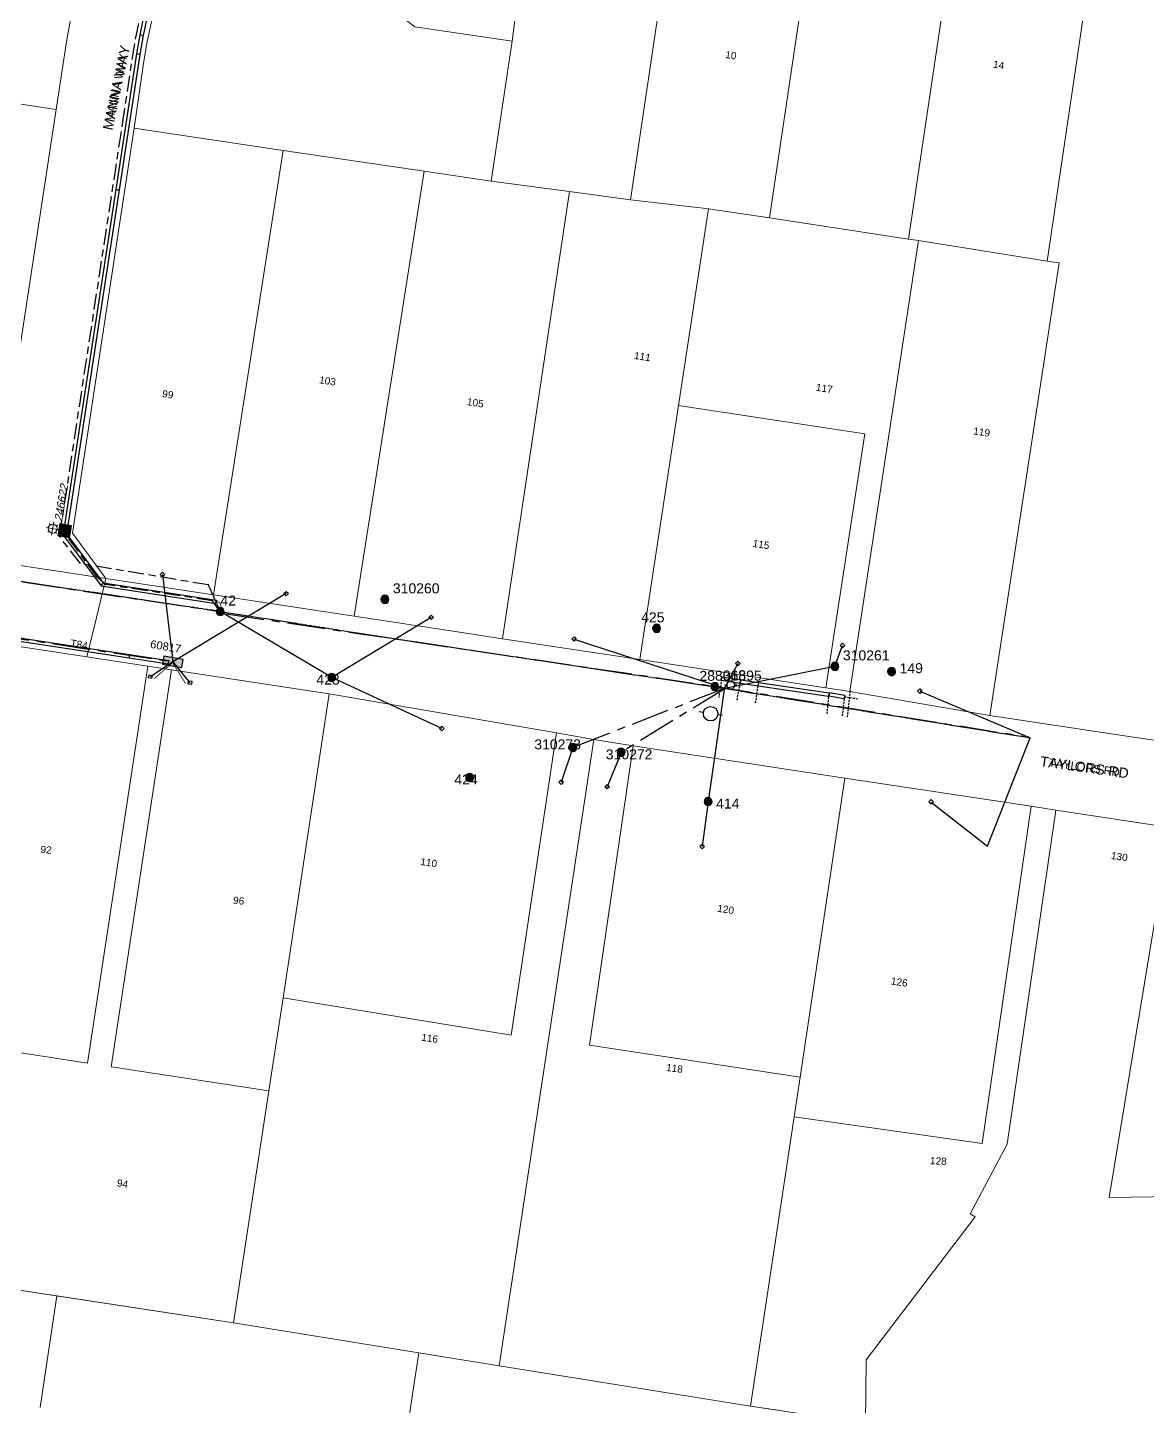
# Model space of a CAD drawing. Header units: metres. Extents: x 277548 to 280124, y 6243677 to 6246862.
# Drawn here: x 279541.7 to 279821.6, y 6245035.3 to 6245379.9 of the extents above; entities that cross this region are included whole.
import ezdxf
from ezdxf.enums import TextEntityAlignment as Align

# ---------------------------------------------------------------- set-up
doc = ezdxf.new("R2010")
doc.units = ezdxf.units.M
for name, pattern in [('Cable Exist OH', [1, 1, 0]), ('Cable Exist UG', [8.2, 4, -1.2, 1.8, -1.2]), ('DASHED', [0.75, 0.5, -0.25]), ('IECLCENT', [15.5, 9.5, -2, 2, -2])]:
    doc.linetypes.add(name, pattern=pattern)
doc.layers.get('0').update_dxf_attribs({"color": 6})
doc.layers.add('Cadastre Land Parcels_SP_EXT', color=9, linetype='Continuous', lineweight=5)
doc.layers.add('Cadastre Roads_SP_EXT', color=94, linetype='Continuous', lineweight=15)
for name, color, linetype in [('Duct_SP_EXT', 7, 'Continuous'), ('Equip_SP_HV_EXT', 7, 'Continuous'), ('Equip_SP_LV_EXT', 7, 'Continuous'), ('Equip_SP_SL_EXT', 7, 'Continuous'), ('Mains_LV_EXT', 7, 'Continuous'), ('Mains_LV_SL_EXT', 7, 'Continuous'), ('Notes_HV_MISC', 7, 'Continuous'), ('Notes_LV_MISC', 7, 'Continuous'), ('Notes_SP_MISC', 7, 'Continuous'), ('Services_SP_EXT', 7, 'Continuous'), ('SupportsOH_SP_TR_HV_LV_SL_EXT', 7, 'Continuous'), ('SupportsUG_SP_LV_EXT', 7, 'Continuous'), ('SupportsUG_SP_LV_SL_EXT', 7, 'Continuous')]:
    doc.layers.add(name, color=color, linetype=linetype)
doc.layers.add('UNKNOWN_FEATURES', color=1, linetype='DASHED', plot=False)
doc.styles.add('COLUMN_LABEL', font='arial.ttf')
doc.styles.add('iecARIAL', font='arial.ttf', dxfattribs={"height": 2})
doc.styles.add('POLE_LABEL', font='arial.ttf')
doc.styles.get("Standard").update_dxf_attribs({"font": 'arial.ttf'})

# ---------------------------------------------------------------- blocks, each defined once
blk = doc.blocks.new('COLUMN_EXT')
blk.add_hatch(color=256).paths.add_polyline_path([(-1.49, 1.48), (-1.49, -1.49), (1.48, -1.49), (1.48, 1.48)])
blk.add_lwpolyline([(-1.49, -1.49), (1.48, -1.49), (1.48, 1.48), (-1.49, 1.48)], close=True)
at = {"flags": 9}
for tag, style, p in [('STRUCTURE_PLANT_NUMBER', 'POLE_LABEL', (1.81, 0.03)), ('STREET_CODE', 'COLUMN_LABEL', (1.81, -0.2))]:
    blk.add_attdef(tag, text='', height=0.2, dxfattribs=dict(at, style=style)).set_placement(p, align=Align.MIDDLE_LEFT)
at = {"style": 'COLUMN_LABEL', "oblique": 15, "flags": 8}
blk.add_attdef('ASSET_NUM', text='', height=2, dxfattribs=at).set_placement((2, 2), align=Align.MIDDLE_LEFT)
at = {"flags": 1}
blk.add_attdef('Z', (1.81, -2.35), '', height=0.2, dxfattribs=at)
at = {"flags": 9}
for tag, p in [('COLUMN_TYPE', (1.81, -0.4)), ('OWNED_BY', (1.81, -0.6)), ('STATE', (1.81, -0.8)), ('USAGE', (1.81, -1)), ('STREETNAME', (1.81, -1.6)), ('SUBURB', (1.81, -1.8)), ('LEGEND', (1.81, -1.2)), ('LOCATION', (1.81, -1.4)), ('NOTES', (1.81, -2))]:
    blk.add_attdef(tag, text='', height=0.2, dxfattribs=at).set_placement(p, align=Align.MIDDLE_LEFT)
blk = doc.blocks.new('PILLAR_EXT')
blk.add_hatch(color=256).paths.add_polyline_path([(-2.475, 0.99), (-2.475, -0.99), (2.475, -0.99), (2.475, 0.99)])
blk.add_lwpolyline([(-2.475, -0.99), (2.475, -0.99), (2.475, 0.99), (-2.475, 0.99)], close=True)
at = {"style": 'iecARIAL', "flags": 8}
blk.add_attdef('ASSET_NUM', text='', height=2, dxfattribs=at).set_placement((1.5, 3.5), align=Align.MIDDLE_RIGHT)
for tag, p, flags in [('OWNED_BY', (0, -0.2), 9), ('STATE', (0, -0.4), 9), ('SUPPORT_TYPE', (0, -0.6), 9), ('STREETNAME', (0, -1.8), 9), ('SUBURB', (0, -2), 1), ('USAGE', (0, -0.8), 9), ('LEGEND', (0, -1), 9), ('LOCATION', (0, -1.2), 9), ('NOTES', (0, -1.4), 9), ('PARENT', (0, -1.6), 9)]:
    blk.add_attdef(tag, p, '', height=0.2, dxfattribs=dict(flags=flags))
blk = doc.blocks.new('LV_OH_LINKS_OPEN_EXT')
for p, q in [((-0.17, 4.97), (-0.17, 5.46)), ((0.17, 4.97), (0.17, 5.46)), ((-0.17, 3), (-0.17, 2.5)), ((0.17, 3), (0.17, 2.5))]:
    blk.add_line(p, q)
blk.add_lwpolyline([(0, 2.99, 1), (0, 4.98, 1)], format="xyb", close=True)
at = {"flags": 9}
for tag, p in [('ACTUAL_STATUS', (0, 0)), ('CONSTRUCTED_VOLTAGE', (0, -0.2)), ('OPERATING_VOLTAGE', (0, -0.6)), ('ORIENTATION', (0, -0.8)), ('OWNED_BY', (0, -1)), ('STATE', (0, -1.2)), ('SWITCH_TYPE', (0, -1.4)), ('NO_PHASES', (0, -0.4)), ('USAGE', (0, -1.6)), ('LEGEND', (0, -1.8)), ('NOTES', (0, -2))]:
    blk.add_attdef(tag, text='', height=0.2, dxfattribs=at).set_placement(p, align=Align.MIDDLE_LEFT)
at = {"flags": 1}
blk.add_attdef('Z', (0, 0), '', height=0.2, dxfattribs=at)
blk = doc.blocks.new('*U75')
at = {"lineweight": 15}
for p, q in [((-1.46, 5.46), (-1.06, 5.06)), ((0, 1.75), (0, 6.25)), ((1.46, 5.46), (1.06, 5.06)), ((-2.25, 4), (2.25, 4)), ((-1.46, 2.54), (-1.06, 2.94)), ((0, 0), (0, 2.5)), ((1.46, 2.54), (1.06, 2.94))]:
    blk.add_line(p, q, dxfattribs=at)
blk.add_circle((0, 4), 1.5, dxfattribs=at)
for tag, p, height, flags in [('OPERATING_VOLTAGE', (0.98, -1.65), 0.2, 9), ('ORIENTATION', (0.98, -1.85), 0.2, 9), ('OWNED_BY', (0.98, -2.05), 0.2, 9), ('STATE', (0.98, -2.25), 0.2, 9), ('CONSTRUCTED_VOLTAGE', (0.98, -0.65), 0.2, 9), ('CONTROL_TYPE', (0.98, -0.85), 0.2, 9), ('LANTERN_PURPOSE', (0.98, -1.05), 0.2, 9), ('LANTERN_TYPE', (0.98, -1.25), 0.2, 9), ('NO_PHASES', (0.98, -1.45), 0.2, 9), ('USAGE', (0.98, -2.45), 0.2, 9), ('CEXIST', (0.98, -2.65), 0.2, 9), ('CNEW', (0.98, -2.85), 0.2, 9), ('CNUMBER', (0.98, -3.05), 0.2, 9), ('CREMOVE', (0.98, -3.25), 0.2, 9), ('CREPLACE', (0.98, -3.45), 0.2, 9), ('LKINGHEIGHT', (0.98, -3.65), 0.2, 9), ('LBRACKET', (0.98, -3.85), 0.2, 9), ('LBRACKETVOCAB', (0.98, -4.05), 0.2, 9), ('LCATEGORY', (0.98, -4.25), 0.2, 9), ('LCHARGE1', (0.98, -4.45), 0.2, 9), ('LCHARGE1PERCENT', (0.98, -4.65), 0.2, 9), ('LNUMBER', (2.18, -3.25), 2.5, 8), ('STREETNAME', (0.98, -9.25), 0.2, 9), ('LCHARGE2', (0.98, -4.85), 0.2, 9), ('LCHARGE2PERCENT', (0.98, -5.05), 0.2, 9), ('LCHARGE3', (0.98, -5.25), 0.2, 9), ('LCHARGE3PERCENT', (0.98, -5.45), 0.2, 9), ('LEXIST', (0.98, -5.65), 0.2, 9), ('LLAMP', (0.98, -5.85), 0.2, 9), ('LLAMPVOCAB', (0.98, -6.05), 0.2, 9), ('LMAST', (0.98, -6.25), 0.2, 9), ('LMASTVOCAB', (0.98, -6.45), 0.2, 9), ('LNEW', (0.98, -6.65), 0.2, 9), ('LANTNUMBER', (0.98, -6.85), 0.2, 9), ('LOUTREACH', (0.98, -7.25), 0.2, 9), ('LOUTREACHVOCAB', (0.98, -7.45), 0.2, 9), ('LRATECODE', (0.98, -7.65), 0.2, 9), ('LREMOVE', (0.98, -7.85), 0.2, 9), ('LREPLACE', (0.98, -8.05), 0.2, 9), ('LTYPE', (0.98, -8.25), 0.2, 9), ('LTYPEVOCAB', (0.98, -8.45), 0.2, 9), ('LEGEND', (0.98, -8.65), 0.2, 9), ('LOCATION', (0.98, -8.85), 0.2, 9), ('NOTES', (0.98, -9.05), 0.2, 9), ('SUBURB', (0.98, -9.45), 0.2, 1)]:
    blk.add_attdef(tag, p, '', height=height, dxfattribs=dict(flags=flags))
blk = doc.blocks.new('CCP_EXT')
blk.add_wipeout([(0, 0.57), (0.57, 0), (0, -0.57), (-0.57, 0)])
blk.add_lwpolyline([(-0.57, 0), (0, 0.57), (0.57, 0), (0, -0.57), (-0.57, 0)])
at = {"flags": 1}
blk.add_attdef('Z', (0, 0), '', height=0.2, dxfattribs=at)
at = {"flags": 9}
for tag, p in [('CCP_TYPE', (0, 0)), ('CONSTRUCTED_VOLTAGE', (0, -0.2)), ('OPERATING_VOLTAGE', (0, -0.6)), ('ORIENTATION', (0, -0.8)), ('OWNED_BY', (0, -1)), ('STATE', (0, -1.8)), ('NO_PHASES', (0, -0.4)), ('USAGE', (0, -1.2)), ('LEGEND', (0, -1.4)), ('LIFE_SUPPORT', (0, -1.6)), ('NOTES', (0, -2))]:
    blk.add_attdef(tag, text='', height=0.2, dxfattribs=at).set_placement(p, align=Align.MIDDLE_LEFT)
blk = doc.blocks.new('POLE_EXT')
blk.add_hatch(color=256).paths.add_polyline_path([(-1, 0, 1), (1, 0, 1)])
blk.add_lwpolyline([(-1, 0, 1), (1, 0, 1)], format="xyb", close=True)
for tag, height, flags, p in [('pNumber', 2.5, 8, (-17.84, 2.07)), ('OWNED_BY', 0.2, 9, (1.35, -0.4)), ('SPECIAL_USE', 0.2, 9, (1.35, -0.8)), ('STATE', 0.2, 9, (1.35, -1)), ('cLV', 0.2, 9, (1.35, -1.4)), ('hDepth', 0.2, 9, (1.35, -1.6)), ('hDia', 0.2, 9, (1.35, -1.8)), ('cHV', 0.2, 9, (1.35, -2)), ('cLinedev', 0.2, 9, (1.35, -3.4)), ('PARENT', 0.2, 9, (1.35, -0.6)), ('USAGE', 0.2, 9, (1.35, -1.2)), ('LBRACKET', 0.2, 9, (1.35, -2.2)), ('LExisting', 0.2, 9, (1.35, -2.4)), ('LANTNUMBER', 0.2, 9, (1.35, -2.6)), ('LOther', 0.2, 9, (1.35, -2.8)), ('LRemove', 0.2, 9, (1.35, -3)), ('LEGEND', 0.2, 9, (1.35, -3.2)), ('pExisting', 0.2, 9, (1.35, -3.8)), ('pFooting', 0.2, 9, (1.35, -4.4)), ('pNew', 0.2, 9, (1.35, -4.6)), ('pRelocate', 0.2, 9, (1.35, -5)), ('pRemove', 0.2, 9, (1.35, -5.2)), ('pReplace', 0.2, 9, (1.35, -5.4)), ('pStay', 0.2, 9, (1.35, -5.6)), ('pType', 0.2, 9, (1.35, -5.8)), ('cspan', 0.2, 9, (1.35, -6)), ('STREETNAME', 0.2, 9, (1.35, -6.2)), ('SUBURB', 0.2, 9, (1.35, -6.4)), ('LOCATION', 0.2, 9, (1.35, -3.6)), ('PFNUMBER', 0.2, 9, (1.35, -4)), ('NEWPFNUMBER', 0.2, 9, (1.35, -4.2)), ('NOTES', 0.2, 9, (1.35, -6.6)), ('MAINTAINED_BY', 0.2, 9, (1.36, -6.81)), ('OPERATED_BY', 0.2, 9, (1.36, -7.01))]:
    blk.add_attdef(tag, text='', height=height, dxfattribs=dict(flags=flags)).set_placement(p, align=Align.MIDDLE_LEFT)
at = {"style": 'POLE_LABEL'}
for tag, height, flags, p in [('STRUCTURE_PLANT_NUMBER', 0.2, 9, (1.35, 0.03)), ('ASSET_NUM', 2.5, 8, (2, 2)), ('STREET_CODE', 0.2, 9, (1.35, -0.2))]:
    blk.add_attdef(tag, text='', height=height, dxfattribs=dict(at, flags=flags)).set_placement(p, align=Align.MIDDLE_LEFT)
at = {"flags": 1}
blk.add_attdef('Z', (1.35, -7.33), '', height=0.2, dxfattribs=at)
blk = doc.blocks.new('HV_ABS_OPEN_EXT')
for p, q in [((-3, 6.87), (-1.8, 6.87)), ((1.8, 6.87), (3, 6.87))]:
    blk.add_line(p, q)
blk.add_circle((0, 6.87), 1.8)
for tag, height, flags, p in [('STREET_CODE', 0.2, 9, (1.5, 0)), ('ASSET_NUM', 2.5, 8, (2, 2)), ('ACTUAL_STATUS', 0.2, 9, (1.5, -0.2)), ('CONSTRUCTED_VOLTAGE', 0.2, 9, (1.5, -0.4)), ('OPERATING_VOLTAGE', 0.2, 9, (1.5, -0.8)), ('ORIENTATION', 0.2, 9, (1.5, -1)), ('OWNED_BY', 0.2, 9, (1.5, -1.2)), ('STATE', 0.2, 9, (1.5, -1.4)), ('SWITCH_TYPE', 0.2, 9, (1.5, -1.6)), ('STREETNAME', 0.2, 9, (1.5, -2.4)), ('SUBURB', 0.2, 9, (1.5, -2.6)), ('OPERATED_BY', 0.2, 9, (1.5, -3.2)), ('NO_PHASES', 0.2, 9, (1.5, -0.6)), ('USAGE', 0.2, 9, (1.5, -1.8)), ('LEGEND', 0.2, 9, (1.5, -2)), ('LOCATION', 0.2, 9, (1.5, -2.2)), ('NOTES', 0.2, 9, (1.5, -2.8)), ('MAINTAINED_BY', 0.2, 9, (1.5, -3)), ('LABEL_ALIGNMENT', 0.2, 9, (1.5, -3.4)), ('Z', 0.2, 1, (1.5, -3.6))]:
    blk.add_attdef(tag, text='', height=height, dxfattribs=dict(flags=flags)).set_placement(p, align=Align.MIDDLE_LEFT)

msp = doc.modelspace()

# ---------------------------------------------------------------- linework, layer by layer
at = {"layer": 'Cadastre Land Parcels_SP_EXT', "linetype": 'Continuous'}
for points in [[(279672.70396, 6245455.409), (279667.54702, 6245455.58001), (279662.38901, 6245455.47304), (279657.24302, 6245455.08897), (279652.12503, 6245454.42797), (279647.04996, 6245453.49403), (279642.03196, 6245452.28803), (279637.08799, 6245450.81499), (279632.22899, 6245449.07696), (279627.47104, 6245447.08197), (279622.82704, 6245444.83196), (279618.31103, 6245442.337), (279616.18496, 6245441.00804), (279614.42104, 6245440.00299), (279611.10203, 6245437.87002), (279606.44099, 6245434.13497), (279601.84804, 6245430.45503), (279597.73201, 6245426.24898), (279593.70598, 6245422.13701), (279589.93197, 6245417.24197), (279638.43798, 6245380.10597), (279662.76999, 6245376.50703), (279672.70396, 6245455.409)], [(279692.37202, 6245336.87996), (279709.21396, 6245450.31503), (279682.48698, 6245454.38001), (279677.60801, 6245455.013), (279672.70396, 6245455.409), (279662.76999, 6245376.50703), (279657.58301, 6245341.52899), (279677.10602, 6245338.93104), (279692.37202, 6245336.87996)], [(279743.89299, 6245445.03998), (279709.21396, 6245450.31503), (279692.37202, 6245336.87996), (279711.26398, 6245334.69302), (279711.87904, 6245334.62598), (279727.15802, 6245332.30398), (279743.89299, 6245445.03998)], [(279778.58501, 6245439.76202), (279743.89299, 6245445.03998), (279727.15802, 6245332.30398), (279761.85101, 6245327.036), (279778.58501, 6245439.76202)], [(279813.17897, 6245434.49704), (279778.58501, 6245439.76202), (279761.85101, 6245327.036), (279764.36999, 6245326.65201), (279796.52704, 6245321.50902), (279813.17897, 6245434.49704)], [(279554.05303, 6245388.86503), (279458.95298, 6245423.91003), (279449.63398, 6245374.52397), (279478.08804, 6245370.14399), (279513.19098, 6245364.80402), (279548.78796, 6245359.38799), (279551.29502, 6245375.80602), (279552.48804, 6245382.37497), (279554.05303, 6245388.86503)], [(279662.76999, 6245376.50703), (279638.43798, 6245380.10597), (279589.93197, 6245417.24197), (279586.99898, 6245413.17399), (279584.27604, 6245408.95902), (279581.76898, 6245404.61403), (279579.48399, 6245400.14802), (279577.42902, 6245395.57204), (279575.60698, 6245390.89801), (279574.023, 6245386.13803), (279572.68203, 6245381.30402), (279571.58502, 6245376.40898), (279570.741, 6245371.46403), (279568.31097, 6245354.73702), (279605.55898, 6245349.18602), (279640.83197, 6245343.99303), (279657.58301, 6245341.52899), (279662.76999, 6245376.50703)], [(279548.78796, 6245359.38799), (279513.19098, 6245364.80402), (279495.98696, 6245252.09098), (279521.69502, 6245248.18103), (279533.09302, 6245256.56096), (279548.78796, 6245359.38799)], [(279588.14403, 6245238.12701), (279605.55898, 6245349.18602), (279568.31097, 6245354.73702), (279552.86796, 6245253.55598), (279561.24896, 6245242.21204), (279588.14403, 6245238.12701)], [(279640.83197, 6245343.99303), (279605.55898, 6245349.18602), (279588.14403, 6245238.12701), (279623.27497, 6245232.79198), (279640.83197, 6245343.99303)], [(279657.58301, 6245341.52899), (279640.83197, 6245343.99303), (279623.27497, 6245232.79198), (279649.14998, 6245228.86198), (279660.41001, 6245227.15203), (279677.10602, 6245338.93104), (279657.58301, 6245341.52899)], [(279694.704, 6245221.94297), (279704.38199, 6245285.43999), (279711.87904, 6245334.62598), (279711.26398, 6245334.69302), (279692.37202, 6245336.87996), (279677.10602, 6245338.93104), (279660.41001, 6245227.15203), (279694.704, 6245221.94297)], [(279727.15802, 6245332.30398), (279711.87904, 6245334.62598), (279704.38199, 6245285.43999), (279750.93301, 6245278.37002), (279741.24601, 6245214.845), (279747.19999, 6245213.938), (279764.36999, 6245326.65201), (279761.85101, 6245327.036), (279727.15802, 6245332.30398)], [(279747.19999, 6245213.938), (279782.19101, 6245207.96098), (279799.51904, 6245321.11603), (279796.52704, 6245321.50902), (279764.36999, 6245326.65201), (279747.19999, 6245213.938)], [(279741.24601, 6245214.845), (279750.93301, 6245278.37002), (279704.38199, 6245285.43999), (279694.704, 6245221.94297), (279741.24601, 6245214.845)], [(279556.47096, 6245222.63002), (279532.321, 6245226.30201), (279517.24598, 6245127.09202), (279534.58399, 6245124.456), (279556.66397, 6245121.09998), (279571.73996, 6245220.30899), (279556.47096, 6245222.63002)], [(279593.18897, 6245056.19202), (279602.00704, 6245114.19599), (279562.59603, 6245120.19801), (279577.673, 6245219.40703), (279571.73996, 6245220.30899), (279556.66397, 6245121.09998), (279534.58399, 6245124.456), (279525.75797, 6245066.44399), (279593.18897, 6245056.19202)], [(279605.52798, 6245137.378), (279617.09302, 6245213.41401), (279577.673, 6245219.40703), (279562.59603, 6245120.19801), (279602.00704, 6245114.19599), (279605.52798, 6245137.378)], [(279673.856, 6245203.59902), (279617.09302, 6245213.41401), (279605.52798, 6245137.378), (279662.55296, 6245128.11801), (279673.856, 6245203.59902)], [(279683.24496, 6245202.01098), (279673.856, 6245203.59902), (279662.55296, 6245128.11801), (279605.52798, 6245137.378), (279602.00704, 6245114.19599), (279593.18897, 6245056.19202), (279659.56396, 6245045.47798), (279683.24496, 6245202.01098)], [(279693.04997, 6245200.35404), (279683.24496, 6245202.01098), (279659.56396, 6245045.47798), (279722.35202, 6245035.37096), (279733.26101, 6245107.70098), (279734.76496, 6245117.57904), (279682.15697, 6245125.54602), (279693.04997, 6245200.35404)], [(279745.94699, 6245192.30402), (279693.04997, 6245200.35404), (279682.15697, 6245125.54602), (279734.76496, 6245117.57904), (279745.94699, 6245192.30402)], [(279792.55799, 6245185.28299), (279745.94699, 6245192.30402), (279734.76496, 6245117.57904), (279733.26101, 6245107.70098), (279780.27401, 6245101.03196), (279792.55799, 6245185.28299)], [(279798.73403, 6245184.33297), (279792.55799, 6245185.28299), (279780.27401, 6245101.03196), (279733.26101, 6245107.70098), (279722.35202, 6245035.37096), (279751.13697, 6245031.00804), (279751.29897, 6245046.91904), (279778.51902, 6245082.69296), (279777.27698, 6245083.40297), (279786.51198, 6245100.79902), (279798.73403, 6245184.33297)], [(279855.40771, 6245088.21198), (279812.03259, 6245087.54286), (279827.27094, 6245180.00883), (279798.73429, 6245184.33333), (279786.51189, 6245100.79858), (279777.27733, 6245083.40289), (279778.51885, 6245082.6926), (279751.29871, 6245046.91904), (279751.13724, 6245031.00813), (279751.56335, 6245030.94444), (279844.47487, 6245016.96563), (279855.40771, 6245088.21198)]]:
    msp.add_lwpolyline(points, close=True, dxfattribs=at)
for points in [[(279544.86388, 6245035.01472), (279548.98804, 6245062.91201), (279548.98804, 6245062.91201), (279525.75797, 6245066.44391), (279467.17596, 6245075.35048), (279466.14255, 6245068.39102), (279459.35163, 6245022.64038)], [(279632.48321, 6245002.73683), (279639.48021, 6245048.71979), (279639.48021, 6245048.71979), (279593.18915, 6245056.19167), (279548.98804, 6245062.91201), (279544.86388, 6245035.01472)], [(279729.23101, 6245034.32846), (279722.35202, 6245035.37149), (279659.56422, 6245045.47772), (279639.48021, 6245048.71979), (279632.48321, 6245002.73683)]]:
    msp.add_lwpolyline(points, dxfattribs=at)
at = {"layer": 'Cadastre Roads_SP_EXT', "linetype": 'Continuous'}
for points in [[(279552.48801, 6245382.37499), (279551.295, 6245375.80601), (279548.788, 6245359.38803), (279533.09297, 6245256.56103), (279521.695, 6245248.18099), (279541.47204, 6245245.19696), (279544.75701, 6245244.70103), (279548.652, 6245244.11301), (279561.249, 6245242.21196), (279552.86799, 6245253.55598), (279568.31098, 6245354.73697), (279570.74098, 6245371.46402), (279571.58501, 6245376.40897), (279572.68203, 6245381.30402)], [(279849.54703, 6245197.93104), (279815.83897, 6245202.92703), (279782.19103, 6245207.96099), (279747.19997, 6245213.93796), (279741.24604, 6245214.84504), (279694.70397, 6245221.94297), (279660.40999, 6245227.15203), (279649.15004, 6245228.86199), (279623.27504, 6245232.79203), (279588.14401, 6245238.12702), (279588.14401, 6245238.12702), (279561.249, 6245242.21196), (279558.87198, 6245232.47298), (279556.47104, 6245222.62998), (279571.73998, 6245220.30904), (279577.67298, 6245219.407), (279617.09302, 6245213.41404), (279673.85604, 6245203.59904), (279683.24497, 6245202.01103), (279693.05, 6245200.35398), (279745.947, 6245192.30402), (279792.55804, 6245185.28301), (279798.73397, 6245184.33302), (279827.27103, 6245180.00904)]]:
    msp.add_lwpolyline(points, dxfattribs=at)
at = {"layer": 'Duct_SP_EXT'}
for p, q in [((279569.85313, 6245378.07954), (279571.00394, 6245383.7421)), ((279570.6778, 6245377.91961), (279571.8175, 6245383.52752)), ((279568.97582, 6245373.32851), (279569.85313, 6245378.07954)), ((279569.80429, 6245373.18914), (279570.6778, 6245377.91961)), ((279569.85313, 6245378.07954), (279570.26546, 6245377.99957)), ((279570.6778, 6245377.91961), (279570.26546, 6245377.99957)), ((279563.82907, 6245339.44364), (279568.97582, 6245373.32851)), ((279564.65949, 6245339.31714), (279569.80429, 6245373.18914)), ((279568.97582, 6245373.32851), (279569.39006, 6245373.25883)), ((279569.80429, 6245373.18914), (279569.39006, 6245373.25883)), ((279550.85021, 6245254.49227), (279563.82907, 6245339.44364)), ((279551.68057, 6245254.3654), (279564.65949, 6245339.31714)), ((279563.82907, 6245339.44364), (279564.24428, 6245339.38039)), ((279564.65949, 6245339.31714), (279564.24428, 6245339.38039)), ((279550.8502, 6245254.49221), (279550.61856, 6245252.97467)), ((279550.61856, 6245252.97467), (279551.06044, 6245253.08611)), ((279550.61856, 6245252.97467), (279560.10506, 6245240.38001)), ((279550.8502, 6245254.49221), (279551.26539, 6245254.42884)), ((279550.85021, 6245254.49227), (279551.26539, 6245254.42884)), ((279551.50231, 6245253.19755), (279551.06044, 6245253.08611)), ((279551.68058, 6245254.36546), (279551.26539, 6245254.42884)), ((279551.68057, 6245254.3654), (279551.26539, 6245254.42884)), ((279551.68058, 6245254.36546), (279551.50231, 6245253.19755)), ((279551.50231, 6245253.19755), (279560.57021, 6245241.15863)), ((279560.10506, 6245240.38001), (279560.33764, 6245240.76932)), ((279560.10506, 6245240.38001), (279588.75208, 6245235.9986)), ((279560.57021, 6245241.15863), (279560.33764, 6245240.76932)), ((279588.75208, 6245235.9986), (279588.81558, 6245236.41377)), ((279588.87908, 6245236.82894), (279588.81558, 6245236.41377)), ((279533.61001, 6245228.32659), (279567.18247, 6245223.20624)), ((279533.48336, 6245227.49619), (279567.05582, 6245222.37585)), ((279567.05582, 6245222.37585), (279567.11914, 6245222.79104)), ((279567.0571, 6245222.37565), (279567.11914, 6245222.79104)), ((279567.0571, 6245222.37565), (279576.8575, 6245220.91178)), ((279567.18119, 6245223.20644), (279567.11914, 6245222.79104)), ((279567.18247, 6245223.20624), (279567.11914, 6245222.79104)), ((279567.18119, 6245223.20644), (279576.98159, 6245221.74256)), ((279576.8575, 6245220.91178), (279576.91955, 6245221.32717)), ((279576.98159, 6245221.74256), (279576.91955, 6245221.32717)), ((279715.09056, 6245216.73403), (279715.15715, 6245217.14872)), ((279719.72504, 6245215.98987), (279715.09056, 6245216.73403)), ((279715.22373, 6245217.56341), (279715.15715, 6245217.14872)), ((279719.85821, 6245216.81924), (279715.22373, 6245217.56341)), ((279719.72504, 6245215.98987), (279719.79162, 6245216.40456)), ((279719.85821, 6245216.81924), (279719.79162, 6245216.40456)), ((279719.83292, 6245215.96615), (279719.89607, 6245216.38138)), ((279724.25665, 6245215.29331), (279719.83292, 6245215.96615)), ((279719.95923, 6245216.7966), (279719.89607, 6245216.38138)), ((279724.38296, 6245216.12376), (279719.95923, 6245216.7966)), ((279724.25665, 6245215.29331), (279724.3198, 6245215.70853)), ((279724.2598, 6245215.29284), (279724.3198, 6245215.70853)), ((279741.88368, 6245212.74878), (279724.2598, 6245215.29284)), ((279724.37981, 6245216.12422), (279724.3198, 6245215.70853)), ((279724.38296, 6245216.12376), (279724.3198, 6245215.70853)), ((279742.00369, 6245213.58017), (279724.37981, 6245216.12422)), ((279741.88368, 6245212.74878), (279741.94368, 6245213.16448)), ((279741.94127, 6245212.76515), (279742.00561, 6245213.18019)), ((279745.81103, 6245212.16518), (279741.94127, 6245212.76515)), ((279742.00369, 6245213.58017), (279741.94368, 6245213.16448)), ((279742.06996, 6245213.59523), (279742.00561, 6245213.18019)), ((279745.93973, 6245212.99527), (279742.06996, 6245213.59523)), ((279745.81103, 6245212.16518), (279745.87538, 6245212.58022)), ((279745.93973, 6245212.99527), (279745.87538, 6245212.58022))]:
    msp.add_line(p, q, dxfattribs=at)
at = {"layer": 'Notes_HV_MISC', "linetype": 'Cable Exist OH'}
msp.add_lwpolyline([(279589.83499, 6245233.94142), (279586.93037, 6245240.58499)], dxfattribs=at)
at = {"layer": 'Notes_LV_MISC', "linetype": 'IECLCENT'}
msp.add_lwpolyline([(279532.6073, 6245228.23928), (279577.97242, 6245221.38217)], dxfattribs=at)
at = {"layer": 'Notes_SP_MISC', "linetype": 'IECLCENT', "ltscale": 0.5, "const_width": 0.2, "flags": 128}
msp.add_lwpolyline([(279588.81555, 6245236.41378, -0.443399407), (279590.01182, 6245235.22511)], format="xyb", dxfattribs=at)
msp.add_lwpolyline([(279590.01182, 6245235.22511), (279589.83501, 6245233.94144)], dxfattribs=at)
at = {"layer": 'Services_SP_EXT'}
msp.add_lwpolyline([(279617.71066, 6245217.4455), (279589.83497, 6245233.94146)], dxfattribs=at)
at = {"layer": 'UNKNOWN_FEATURES'}
for points in [[(279715.15713, 6245217.14869), (279714.42762, 6245212.44813)], [(279719.00632, 6245211.83564), (279719.89611, 6245216.38137)], [(279723.66724, 6245211.13903), (279724.31984, 6245215.70855)], [(279741.53709, 6245208.42362), (279742.00837, 6245213.15215)], [(279745.40805, 6245207.84355), (279745.91782, 6245212.57997)], [(279749.24727, 6245212.0611), (279745.87536, 6245212.58017)], [(279747.25274, 6245214.12775), (279746.57406, 6245207.63548)]]:
    msp.add_lwpolyline(points, dxfattribs=at)

# ---------------------------------------------------------------- block references
at = {"layer": 'Equip_SP_LV_EXT', "rotation": 275.8002653657526}
msp.add_blockref('LV_OH_LINKS_OPEN_EXT', (279713.48772, 6245215.16027), dxfattribs=at)
at = {"layer": 'Equip_SP_SL_EXT', "xscale": 0.75, "yscale": 0.75, "zscale": 0.75, "rotation": 80.24328485395031}
msp.add_blockref('*U75', (279550.93835, 6245254.17867), dxfattribs=at)
at = {"layer": 'SupportsOH_SP_TR_HV_LV_SL_EXT'}
ref = msp.add_blockref('POLE_EXT', (279631.00002, 6245237), dxfattribs=at)
ref.add_attrib('ASSET_NUM', '310260', dxfattribs={"layer": '0', "height": 2.5, "style": 'POLE_LABEL'}).set_placement((279633.00002, 6245237.75), align=Align.BOTTOM_LEFT)
ref = msp.add_blockref('POLE_EXT', (279589.83498, 6245233.94145), dxfattribs=at)
ref.add_attrib('ASSET_NUM', '42', dxfattribs={"layer": '0', "height": 2.5, "style": 'POLE_LABEL'}).set_placement((279591.83498, 6245234.69145), align=Align.BOTTOM_CENTER)
ref = msp.add_blockref('POLE_EXT', (279698.8848, 6245229.7531), dxfattribs=at)
ref.add_attrib('ASSET_NUM', '425', dxfattribs={"layer": '0', "height": 2.5, "style": 'POLE_LABEL'}).set_placement((279700.8848, 6245230.5031), align=Align.BOTTOM_RIGHT)
ref = msp.add_blockref('POLE_EXT', (279757.65509, 6245218.96484), dxfattribs=dict(at, rotation=0.7720108266812672))
ref.add_attrib('ASSET_NUM', '149', dxfattribs={"layer": '0', "height": 2.5, "rotation": 1.108706, "style": 'POLE_LABEL'}).set_placement((279759.65509, 6245219.71484), align=Align.MIDDLE_LEFT)
ref = msp.add_blockref('POLE_EXT', (279617.71064, 6245217.44554), dxfattribs=at)
ref.add_attrib('ASSET_NUM', '423', dxfattribs={"layer": '0', "height": 2.5, "style": 'POLE_LABEL'}).set_placement((279619.71064, 6245218.19554), align=Align.TOP_RIGHT)
ref = msp.add_blockref('POLE_EXT', (279677.99999, 6245200.00002), dxfattribs=at)
ref.add_attrib('ASSET_NUM', '310273', dxfattribs={"layer": '0', "height": 2.5, "style": 'POLE_LABEL'}).set_placement((279679.99999, 6245200.75002), align=Align.MIDDLE_RIGHT)
ref = msp.add_blockref('POLE_EXT', (279690.03489, 6245198.75789), dxfattribs=at)
ref.add_attrib('ASSET_NUM', '310272', dxfattribs={"layer": '0', "height": 2.5, "style": 'POLE_LABEL'}).set_placement((279692.03489, 6245199.50789), align=Align.TOP_CENTER)
ref = msp.add_blockref('POLE_EXT', (279652.18504, 6245192.47604), dxfattribs=at)
ref.add_attrib('ASSET_NUM', '424', dxfattribs={"layer": '0', "height": 2.5, "style": 'POLE_LABEL'}).set_placement((279654.18504, 6245193.22604), align=Align.TOP_RIGHT)
ref = msp.add_blockref('POLE_EXT', (279711.79302, 6245186.46001), dxfattribs=at)
ref.add_attrib('ASSET_NUM', '414', dxfattribs={"layer": '0', "height": 2.5, "style": 'POLE_LABEL'}).set_placement((279713.79302, 6245187.21001), align=Align.TOP_LEFT)
at = {"layer": 'SupportsUG_SP_LV_EXT'}
ref = msp.add_blockref('PILLAR_EXT', (279577.9724, 6245221.38214), dxfattribs=dict(at, rotation=350.3489171611454))
ref.add_attrib('ASSET_NUM', '60817', dxfattribs={"layer": '0', "height": 2, "rotation": 350.3489172, "style": 'iecARIAL'}).set_placement((279580.03794, 6245224.58113), align=Align.MIDDLE_RIGHT)
at = {"layer": 'SupportsUG_SP_LV_SL_EXT'}
ref = msp.add_blockref('COLUMN_EXT', (279550.93837, 6245254.17866), dxfattribs=dict(at, rotation=80.39334528431135))
ref.add_attrib('ASSET_NUM', '246622', dxfattribs={"layer": '0', "height": 2, "rotation": 80.3933453, "style": 'COLUMN_LABEL', "oblique": 15}).set_placement((279549.30018, 6245256.48438), align=Align.MIDDLE_LEFT)

# ---------------------------------------------------------------- texts
at = {"layer": 'Cadastre Land Parcels_SP_EXT'}
for s, rotation, p in [('10', 351.49, (279715.96331, 6245372.30964)), ('14', 351.4, (279782.90239, 6245369.8912)), ('111', 351.39, (279693.1596, 6245297.09496)), ('103', 351.39, (279614.45247, 6245291.02449)), ('117', 351.39, (279738.62737, 6245289.15136)), ('99', 351.39, (279575.22617, 6245287.56357)), ('105', 351.39, (279651.39269, 6245285.54315)), ('119', 351.39, (279777.96144, 6245278.23522)), ('115', 351.39, (279722.81622, 6245250.14953)), ('92', 354.722382, (279544.83771, 6245173.64813)), ('130', 351.6816523, (279812.36509, 6245172.13262)), ('110', 351.47, (279639.75753, 6245170.62721)), ('96', 355.016907, (279592.97941, 6245160.91858)), ('120', 351.47, (279713.97978, 6245158.94577)), ('126', 351.47, (279757.361, 6245140.77984)), ('116', 352.027954, (279639.99167, 6245126.71026)), ('118', 352.873444, (279701.19911, 6245119.1486)), ('128', 356.772552, (279767.19232, 6245095.85421)), ('94', 350.232727, (279563.8825, 6245090.32483))]:
    msp.add_text(s, height=1.8, rotation=rotation, dxfattribs=at).set_placement(p)
at = {"layer": 'Cadastre Roads_SP_EXT'}
for s, rotation, p in [('MANNA WAY', 78.0555483, (279563.89432, 6245364.86527)), ('TAYLORS RD', 352.011993, (279805.84804, 6245195.03115))]:
    msp.add_text(s, height=2.5, rotation=rotation, dxfattribs=at).set_placement(p, align=Align.MIDDLE_CENTER)
at = {"layer": 'Mains_LV_EXT'}
msp.add_text('T84', height=1.8, rotation=350.385702, dxfattribs=at).set_placement((279552.2766, 6245225.21896))
at = {"layer": 'Notes_HV_MISC'}
for s, rotation, p in [('MANNA WAY', 78.0555483, (279563.89432, 6245364.86527)), ('TAYLORS RD', 352.011993, (279805.84804, 6245195.03115))]:
    msp.add_text(s, height=2.5, rotation=rotation, dxfattribs=at).set_placement(p, align=Align.MIDDLE_CENTER)
at = {"layer": 'Notes_LV_MISC'}
for s, rotation, p in [('MANNA WAY', 78.0555483, (279563.89432, 6245364.86527)), ('TAYLORS RD', 352.011993, (279805.84804, 6245195.03115))]:
    msp.add_text(s, height=2, rotation=rotation, dxfattribs=at).set_placement(p, align=Align.MIDDLE_CENTER)

# ---------------------------------------------------------------- next in the draw order: block references
at = {"layer": 'Services_SP_EXT'}
for p in [(279575.37884, 6245243.22235), (279606.34152, 6245238.41818), (279642.56192, 6245232.49575), (279678.27028, 6245227.08601), (279745.39719, 6245225.473), (279719.19125, 6245220.97194), (279764.66619, 6245214.06333), (279645.19999, 6245204.72248), (279675.01641, 6245191.30098), (279686.55791, 6245190.16943), (279767.53454, 6245186.36324), (279710.3199, 6245175.23335)]:
    msp.add_blockref('CCP_EXT', p, dxfattribs=at)
for p, rotation in [((279572.37036, 6245217.67073), 212.317381957277), ((279582.27459, 6245216.17135), 308.3816320586888)]:
    msp.add_blockref('CCP_EXT', p, dxfattribs=dict(at, rotation=rotation))

# ---------------------------------------------------------------- next in the draw order: block references
for p in [(279575.37884, 6245243.22235), (279606.34152, 6245238.41818), (279642.56192, 6245232.49575), (279678.27028, 6245227.08601), (279745.39719, 6245225.473), (279719.19125, 6245220.97194), (279764.66619, 6245214.06333), (279645.19999, 6245204.72248), (279675.01641, 6245191.30098), (279686.55791, 6245190.16943), (279767.53454, 6245186.36324), (279710.3199, 6245175.23335)]:
    msp.add_blockref('CCP_EXT', p, dxfattribs=at)
for p, rotation in [((279572.37036, 6245217.67073), 212.317381957277), ((279582.27459, 6245216.17135), 308.3816320586888)]:
    msp.add_blockref('CCP_EXT', p, dxfattribs=dict(at, rotation=rotation))

# ---------------------------------------------------------------- next in the draw order: linework, layer by layer
at = {"layer": 'Duct_SP_EXT'}
msp.add_line((279560.57021, 6245241.15863), (279588.87908, 6245236.82894), dxfattribs=at)
at = {"layer": 'Mains_LV_SL_EXT', "linetype": 'Cable Exist UG'}
msp.add_lwpolyline([(279589.83499, 6245233.94142), (279587.91876, 6245236.64401), (279561.1678, 6245240.7072), (279559.27476, 6245242.35992), (279551.82907, 6245252.43797), (279550.93835, 6245254.17869)], dxfattribs=at)
at = {"layer": 'Notes_HV_MISC', "linetype": 'Cable Exist UG'}
msp.add_lwpolyline([(279586.93037, 6245240.58499), (279554.88309, 6245245.93295), (279549.68011, 6245252.67779), (279565.41859, 6245355.79045), (279567.83123, 6245371.92324), (279568.64078, 6245376.98975), (279570.08779, 6245383.72825)], dxfattribs=at)
at = {"layer": 'Notes_HV_MISC', "linetype": 'Cable Exist OH'}
for points in [[(279589.83499, 6245233.94151), (279494.4358, 6245248.28102), (279408.93297, 6245261.49751)], [(279589.83499, 6245233.94151), (279639.0289, 6245226.33798), (279713.47337, 6245215.13849)], [(279713.47337, 6245215.13849), (279792.31527, 6245202.40181)]]:
    msp.add_lwpolyline(points, dxfattribs=at)
at = {"layer": 'Notes_LV_MISC', "linetype": 'IECLCENT'}
for points in [[(279408.93064, 6245261.58151), (279494.4358, 6245248.28102), (279589.83499, 6245233.94142)], [(279591.32905, 6245233.37495), (279713.49322, 6245215.27254)], [(279716.09204, 6245214.81217), (279677.99995, 6245200.00002), (279675.01641, 6245191.301)], [(279716.17287, 6245214.78339), (279690.03485, 6245198.75787), (279686.55791, 6245190.16946)], [(279713.49322, 6245215.27254), (279792.31094, 6245202.50174)]]:
    msp.add_lwpolyline(points, dxfattribs=at)
at = {"layer": 'Notes_SP_MISC', "linetype": 'IECLCENT', "ltscale": 0.5, "const_width": 0.2, "flags": 128}
msp.add_lwpolyline([(279573.2788, 6245217.12127), (279577.9306, 6245221.17589), (279581.20008, 6245215.91678)], dxfattribs=at)
at = {"layer": 'Services_SP_EXT'}
for points in [[(279575.37889, 6245243.22233), (279577.97243, 6245221.38221)], [(279606.34156, 6245238.4182), (279577.97243, 6245221.38221)], [(279642.56184, 6245232.49578), (279617.71066, 6245217.4455)], [(279678.27024, 6245227.08599), (279715.8464, 6245214.76407)], [(279715.97756, 6245214.83667), (279743.48019, 6245220.25644), (279745.3972, 6245225.47301)], [(279577.97243, 6245221.38221), (279572.37033, 6245217.6707)], [(279577.97243, 6245221.38221), (279582.27465, 6245216.17128)], [(279719.19123, 6245220.972), (279715.97756, 6245214.94981)], [(279645.19991, 6245204.72243), (279617.71066, 6245217.4455)], [(279715.87771, 6245215.03662), (279711.79306, 6245186.45998), (279710.31989, 6245175.23335)], [(279764.66622, 6245214.06329), (279792.31521, 6245202.40186)], [(279767.54328, 6245186.33812), (279781.58999, 6245175.28095), (279792.31521, 6245202.40186)]]:
    msp.add_lwpolyline(points, dxfattribs=at)

# ---------------------------------------------------------------- next in the draw order: block references
at = {"layer": 'Equip_SP_HV_EXT'}
ref = msp.add_blockref('HV_ABS_OPEN_EXT', (279713.46971, 6245215.2008), dxfattribs=dict(at, rotation=171.0802088285825))
ref.add_attrib('ASSET_NUM', '36895', dxfattribs={"layer": '0', "height": 2.5}).set_placement((279715.46971, 6245215.9508), align=Align.BOTTOM_LEFT)
at = {"layer": 'SupportsOH_SP_TR_HV_LV_SL_EXT'}
ref = msp.add_blockref('POLE_EXT', (279743.4802, 6245220.25647), dxfattribs=at)
ref.add_attrib('ASSET_NUM', '310261', dxfattribs={"layer": '0', "height": 2.5, "style": 'POLE_LABEL'}).set_placement((279745.4802, 6245221.00647), align=Align.BOTTOM_LEFT)
ref = msp.add_blockref('POLE_EXT', (279713.46964, 6245215.2008), dxfattribs=at)
ref.add_attrib('ASSET_NUM', '288018', dxfattribs={"layer": '0', "height": 2.5, "rotation": 1.0000001, "style": 'POLE_LABEL'}).set_placement((279715.46964, 6245215.9508), align=Align.BOTTOM_CENTER)
at = {"layer": 'SupportsUG_SP_LV_EXT'}
ref = msp.add_blockref('PILLAR_EXT', (279577.9724, 6245221.38214), dxfattribs=dict(at, rotation=350.3489171611454))
ref.add_attrib('ASSET_NUM', '60817', dxfattribs={"layer": '0', "height": 2, "rotation": 350.3489172, "style": 'iecARIAL'}).set_placement((279580.03794, 6245224.58113), align=Align.MIDDLE_RIGHT)

doc.saveas('drawing.dxf')
